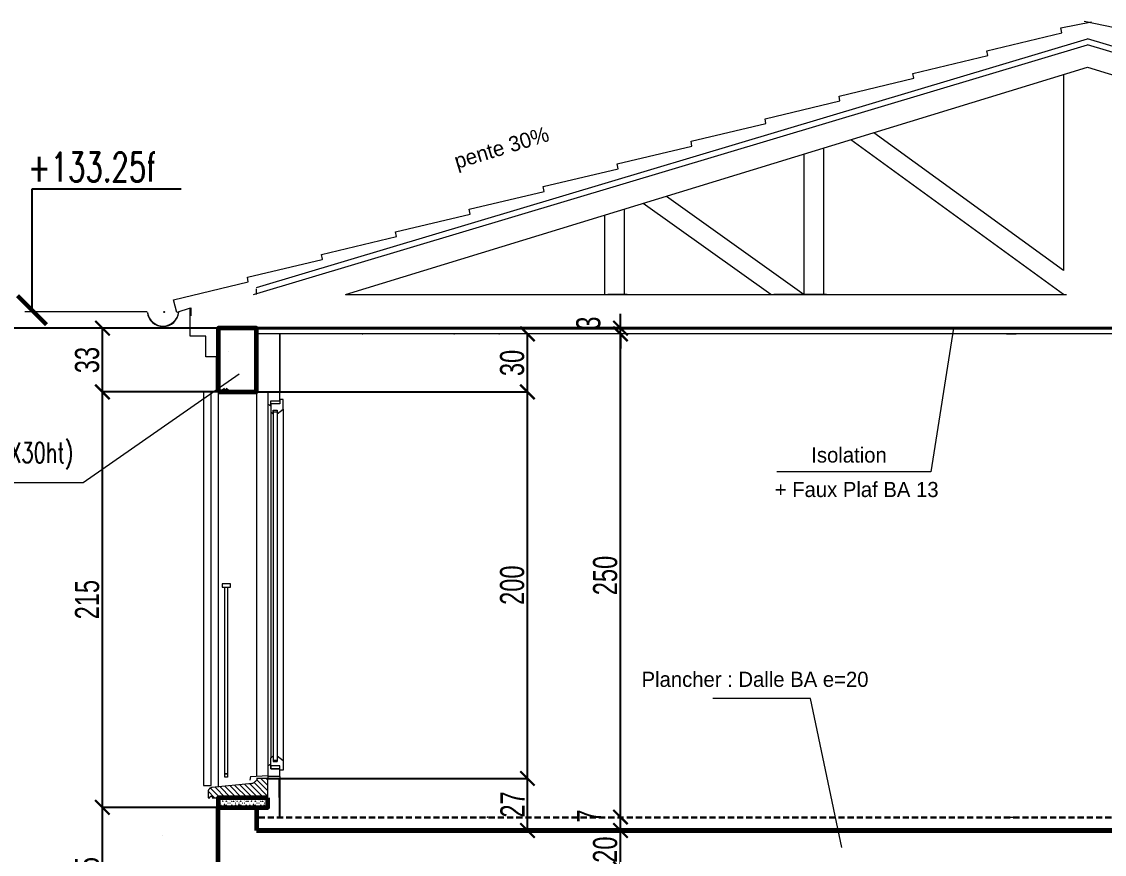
# Model space of a CAD drawing. Header units: metres. Extents: x -12536 to 12621, y -17191 to 9596.
# Drawn here: x -2293 to -1733, y -2438 to -2007 of the extents above; entities that cross this region are included whole.
import ezdxf
from ezdxf.enums import TextEntityAlignment as Align

# ---------------------------------------------------------------- set-up
doc = ezdxf.new("R2010")
doc.units = ezdxf.units.M
doc.header["$MEASUREMENT"] = 0
doc.header["$PDMODE"] = 2
doc.header["$PDSIZE"] = 0.25
doc.linetypes.add('CACHE2', pattern=[4.7625, 3.175, -1.5875])
for name, color, linetype, lineweight in [('B-COT', 1, 'Continuous', 18), ('B-TEXT-LINTEAU', 3, 'Continuous', 30), ('B-TEXT-NIVEAU', 3, 'Continuous', 20), ('B-VOILE-BA', 7, 'Continuous', 60)]:
    doc.layers.add(name, color=color, linetype=linetype, lineweight=lineweight)
for name, color, linetype in [('B-HATCH-RELEVE', 7, 'Continuous'), ('Calque commun', 7, 'Continuous'), ('Cotations', 7, 'Continuous'), ('Layer4', 7, 'Continuous')]:
    doc.layers.add(name, color=color, linetype=linetype)
doc.styles.add('Arial3', font='arial.ttf', dxfattribs={"height": 0.1})
doc.styles.add('Arial5', font='arial.ttf', dxfattribs={"height": 0.1})
doc.styles.add('Century Gothic21', font='GOTHIC.TTF', dxfattribs={"height": 0.079})
doc.styles.add('Century Gothic4', font='GOTHIC.TTF', dxfattribs={"height": 0.4})
doc.styles.add('TEXTE', font='arial.ttf', dxfattribs={"width": 0.7})
doc.styles.add('TEXTE100', font='romans.shx', dxfattribs={"width": 0.7, "height": 0.3})
doc.dimstyles.new('COT 50', dxfattribs={"dimscale": 0.05, "dimtxt": 250, "dimasz": 150, "dimexe": 1, "dimexo": 2, "dimgap": 30, "dimtad": 1, "dimdec": 1, "dimrnd": 0.5, "dimzin": 12, "dimdsep": 46, "dimtxsty": 'TEXTE', "dimblk1": 'ARCHTICK', "dimblk2": 'ARCHTICK', "dimsah": 1, "dimcen": 0, "dimdle": 1.5, "dimclrd": 1, "dimclre": 1, "dimclrt": 3, "dimadec": 0, "dimazin": 0, "dimtfac": 1, "dimtdec": 1, "dimtmove": 0, "dimatfit": 3, "dimldrblk": 'ARCHTICK', "dimfxl": 1, "dimtolj": 1, "dimtzin": 0, "dimarcsym": 0})

# ---------------------------------------------------------------- blocks, each defined once
blk = doc.blocks.new('_ArchTick')
at = {"color": 0, "linetype": 'ByBlock', "const_width": 0.15}
blk.add_lwpolyline([(-0.5, -0.5), (0.5, 0.5)], dxfattribs=at)
blk = doc.blocks.new('*D1913')
at = {"layer": 'B-HATCH-RELEVE', "color": 1, "lineweight": -2, "transparency": 16777216}
for p, q in [((-1983.49, -2425.86), (-1983.46, -2425.86)), ((-1983.41, -2445.71), (-1983.41, -2425.79)), ((-1983.51, -2445.64), (-1983.46, -2445.64))]:
    blk.add_line(p, q, dxfattribs=at)
at = {"layer": 'Defpoints', "color": 0, "transparency": 16777216}
for p in [(-1983.41, -2425.86), (-1983.39, -2425.86), (-1983.41, -2445.64)]:
    blk.add_point(p, dxfattribs=at)
at = {"layer": 'B-HATCH-RELEVE', "color": 1, "lineweight": -2, "transparency": 16777216, "xscale": 7.5, "yscale": 7.5, "zscale": 7.5}
for p, rotation in [((-1983.41, -2425.86), 90), ((-1983.41, -2445.64), 270)]:
    blk.add_blockref('_ArchTick', p, dxfattribs=dict(at, rotation=rotation))
at = {"layer": 'B-HATCH-RELEVE', "color": 3, "transparency": 16777216, "insert": (-1991.29, -2435.75), "char_height": 12.5, "attachment_point": 5, "rotation": 90, "style": 'TEXTE'}
blk.add_mtext('\\A1;20', dxfattribs=at)
blk = doc.blocks.new('*D1914')
at = {"layer": 'B-HATCH-RELEVE', "color": 1, "lineweight": -2, "transparency": 16777216}
for p, q in [((-1983.49, -2418.86), (-1983.44, -2418.86)), ((-1983.39, -2425.94), (-1983.39, -2418.79)), ((-1983.49, -2425.86), (-1983.44, -2425.86))]:
    blk.add_line(p, q, dxfattribs=at)
at = {"layer": 'Defpoints', "color": 0, "transparency": 16777216}
for p in [(-1983.39, -2418.86), (-1983.39, -2418.86), (-1983.39, -2425.86)]:
    blk.add_point(p, dxfattribs=at)
at = {"layer": 'B-HATCH-RELEVE', "color": 1, "lineweight": -2, "transparency": 16777216, "xscale": 7.5, "yscale": 7.5, "zscale": 7.5}
for p, rotation in [((-1983.39, -2418.86), 90), ((-1983.39, -2425.86), 270)]:
    blk.add_blockref('_ArchTick', p, dxfattribs=dict(at, rotation=rotation))
at = {"layer": 'B-HATCH-RELEVE', "color": 3, "transparency": 16777216, "insert": (-1999.69, -2418.3), "char_height": 12.5, "attachment_point": 5, "rotation": 90, "style": 'TEXTE'}
blk.add_mtext('\\A1;7', dxfattribs=at)
blk = doc.blocks.new('*D1920')
at = {"layer": 'B-HATCH-RELEVE', "color": 1, "lineweight": -2, "transparency": 16777216}
for p, q in [((-1983.49, -2168.86), (-1983.44, -2168.86)), ((-1983.39, -2418.94), (-1983.39, -2168.79)), ((-1983.49, -2418.86), (-1983.44, -2418.86))]:
    blk.add_line(p, q, dxfattribs=at)
at = {"layer": 'Defpoints', "color": 0, "transparency": 16777216}
for p in [(-1983.39, -2168.86), (-1983.39, -2168.86), (-1983.39, -2418.86)]:
    blk.add_point(p, dxfattribs=at)
at = {"layer": 'B-HATCH-RELEVE', "color": 1, "lineweight": -2, "transparency": 16777216, "xscale": 7.5, "yscale": 7.5, "zscale": 7.5}
for p, rotation in [((-1983.39, -2168.86), 90), ((-1983.39, -2418.86), 270)]:
    blk.add_blockref('_ArchTick', p, dxfattribs=dict(at, rotation=rotation))
at = {"layer": 'B-HATCH-RELEVE', "color": 3, "transparency": 16777216, "insert": (-1991.27, -2293.86), "char_height": 12.5, "attachment_point": 5, "rotation": 90, "style": 'TEXTE'}
blk.add_mtext('\\A1;250', dxfattribs=at)
blk = doc.blocks.new('*D1921')
at = {"layer": 'B-HATCH-RELEVE', "color": 1, "lineweight": -2, "transparency": 16777216}
for p, q in [((-1983.39, -2165.86), (-1983.39, -2158.36)), ((-1983.49, -2165.86), (-1983.44, -2165.86)), ((-1983.39, -2168.86), (-1983.39, -2165.86)), ((-1983.49, -2168.86), (-1983.44, -2168.86)), ((-1983.39, -2168.86), (-1983.39, -2176.36))]:
    blk.add_line(p, q, dxfattribs=at)
at = {"layer": 'Defpoints', "color": 0, "transparency": 16777216}
for p in [(-1983.39, -2165.86), (-1983.39, -2165.86), (-1983.39, -2168.86)]:
    blk.add_point(p, dxfattribs=at)
at = {"layer": 'B-HATCH-RELEVE', "color": 1, "lineweight": -2, "transparency": 16777216, "xscale": 7.5, "yscale": 7.5, "zscale": 7.5}
for p, rotation in [((-1983.39, -2165.86), 270), ((-1983.39, -2168.86), 90)]:
    blk.add_blockref('_ArchTick', p, dxfattribs=dict(at, rotation=rotation))
at = {"layer": 'B-HATCH-RELEVE', "color": 3, "transparency": 16777216, "insert": (-1999.96, -2163.26), "char_height": 12.5, "attachment_point": 5, "rotation": 90, "style": 'TEXTE'}
blk.add_mtext('\\A1;3', dxfattribs=at)
blk = doc.blocks.new('*D1922')
at = {"layer": 'B-HATCH-RELEVE', "color": 1, "lineweight": -2, "transparency": 16777216}
for p, q in [((-2191.77, -2165.86), (-2411.03, -2165.86)), ((-2410.98, -2708.94), (-2410.98, -2165.78)), ((-2191.77, -2708.87), (-2411.03, -2708.87))]:
    blk.add_line(p, q, dxfattribs=at)
at = {"layer": 'Defpoints', "color": 0, "transparency": 16777216}
for p in [(-2410.98, -2165.86), (-2191.67, -2165.86), (-2191.67, -2708.87)]:
    blk.add_point(p, dxfattribs=at)
at = {"layer": 'B-HATCH-RELEVE', "color": 1, "lineweight": -2, "transparency": 16777216, "xscale": 7.5, "yscale": 7.5, "zscale": 7.5}
for p, rotation in [((-2410.98, -2165.86), 90), ((-2410.98, -2708.87), 270)]:
    blk.add_blockref('_ArchTick', p, dxfattribs=dict(at, rotation=rotation))
at = {"layer": 'B-HATCH-RELEVE', "color": 3, "transparency": 16777216, "insert": (-2418.87, -2437.36), "char_height": 12.5, "attachment_point": 5, "rotation": 90, "style": 'TEXTE'}
blk.add_mtext('\\A1;543', dxfattribs=at)
blk = doc.blocks.new('*D1924')
at = {"layer": 'B-HATCH-RELEVE', "color": 1, "lineweight": -2, "transparency": 16777216}
for p, q in [((-2191.77, -2413.86), (-2251.53, -2413.86)), ((-2251.48, -2478.94), (-2251.48, -2413.79)), ((-2191.77, -2478.86), (-2251.53, -2478.86))]:
    blk.add_line(p, q, dxfattribs=at)
at = {"layer": 'Defpoints', "color": 0, "transparency": 16777216}
for p in [(-2251.48, -2413.86), (-2191.67, -2413.86), (-2191.67, -2478.86)]:
    blk.add_point(p, dxfattribs=at)
at = {"layer": 'B-HATCH-RELEVE', "color": 1, "lineweight": -2, "transparency": 16777216, "xscale": 7.5, "yscale": 7.5, "zscale": 7.5}
for p, rotation in [((-2251.48, -2413.86), 90), ((-2251.48, -2478.86), 270)]:
    blk.add_blockref('_ArchTick', p, dxfattribs=dict(at, rotation=rotation))
at = {"layer": 'B-HATCH-RELEVE', "color": 3, "transparency": 16777216, "insert": (-2259.36, -2446.36), "char_height": 12.5, "attachment_point": 5, "rotation": 90, "style": 'TEXTE'}
blk.add_mtext('\\A1;65', dxfattribs=at)
blk = doc.blocks.new('*D1925')
at = {"layer": 'B-HATCH-RELEVE', "color": 1, "lineweight": -2, "transparency": 16777216}
for p, q in [((-2191.77, -2198.86), (-2251.53, -2198.86)), ((-2251.48, -2413.94), (-2251.48, -2198.79)), ((-2191.77, -2413.86), (-2251.53, -2413.86))]:
    blk.add_line(p, q, dxfattribs=at)
at = {"layer": 'Defpoints', "color": 0, "transparency": 16777216}
for p in [(-2251.48, -2198.86), (-2191.67, -2198.86), (-2191.67, -2413.86)]:
    blk.add_point(p, dxfattribs=at)
at = {"layer": 'B-HATCH-RELEVE', "color": 1, "lineweight": -2, "transparency": 16777216, "xscale": 7.5, "yscale": 7.5, "zscale": 7.5}
for p, rotation in [((-2251.48, -2198.86), 90), ((-2251.48, -2413.86), 270)]:
    blk.add_blockref('_ArchTick', p, dxfattribs=dict(at, rotation=rotation))
at = {"layer": 'B-HATCH-RELEVE', "color": 3, "transparency": 16777216, "insert": (-2259.36, -2306.36), "char_height": 12.5, "attachment_point": 5, "rotation": 90, "style": 'TEXTE'}
blk.add_mtext('\\A1;215', dxfattribs=at)
blk = doc.blocks.new('*D1926')
at = {"layer": 'B-HATCH-RELEVE', "color": 1, "lineweight": -2, "transparency": 16777216}
for p, q in [((-2251.58, -2165.86), (-2251.53, -2165.86)), ((-2251.48, -2198.94), (-2251.48, -2165.78)), ((-2191.77, -2198.86), (-2251.53, -2198.86))]:
    blk.add_line(p, q, dxfattribs=at)
at = {"layer": 'Defpoints', "color": 0, "transparency": 16777216}
for p in [(-2251.48, -2165.86), (-2251.48, -2165.86), (-2191.67, -2198.86)]:
    blk.add_point(p, dxfattribs=at)
at = {"layer": 'B-HATCH-RELEVE', "color": 1, "lineweight": -2, "transparency": 16777216, "xscale": 7.5, "yscale": 7.5, "zscale": 7.5}
for p, rotation in [((-2251.48, -2165.86), 90), ((-2251.48, -2198.86), 270)]:
    blk.add_blockref('_ArchTick', p, dxfattribs=dict(at, rotation=rotation))
at = {"layer": 'B-HATCH-RELEVE', "color": 3, "transparency": 16777216, "insert": (-2259.36, -2182.36), "char_height": 12.5, "attachment_point": 5, "rotation": 90, "style": 'TEXTE'}
blk.add_mtext('\\A1;33', dxfattribs=at)
blk = doc.blocks.new('*D1929')
at = {"layer": 'B-HATCH-RELEVE', "color": 1, "lineweight": -2, "transparency": 16777216}
for p, q in [((-2165.65, -2398.86), (-2031.48, -2398.86)), ((-2031.53, -2425.94), (-2031.53, -2398.79)), ((-2171.57, -2425.86), (-2031.48, -2425.86))]:
    blk.add_line(p, q, dxfattribs=at)
at = {"layer": 'Defpoints', "color": 0, "transparency": 16777216}
for p in [(-2165.75, -2398.86), (-2031.53, -2398.86), (-2171.67, -2425.86)]:
    blk.add_point(p, dxfattribs=at)
at = {"layer": 'B-HATCH-RELEVE', "color": 1, "lineweight": -2, "transparency": 16777216, "xscale": 7.5, "yscale": 7.5, "zscale": 7.5}
for p, rotation in [((-2031.53, -2398.86), 90), ((-2031.53, -2425.86), 270)]:
    blk.add_blockref('_ArchTick', p, dxfattribs=dict(at, rotation=rotation))
at = {"layer": 'B-HATCH-RELEVE', "color": 3, "transparency": 16777216, "insert": (-2039.31, -2412.36), "char_height": 12.5, "attachment_point": 5, "rotation": 90, "style": 'TEXTE'}
blk.add_mtext('\\A1;27', dxfattribs=at)
blk = doc.blocks.new('*D1930')
at = {"layer": 'B-HATCH-RELEVE', "color": 1, "lineweight": -2, "transparency": 16777216}
for p, q in [((-2171.57, -2198.86), (-2031.48, -2198.86)), ((-2031.53, -2398.94), (-2031.53, -2198.79)), ((-2165.65, -2398.86), (-2031.48, -2398.86))]:
    blk.add_line(p, q, dxfattribs=at)
at = {"layer": 'Defpoints', "color": 0, "transparency": 16777216}
for p in [(-2171.67, -2198.86), (-2031.53, -2198.86), (-2165.75, -2398.86)]:
    blk.add_point(p, dxfattribs=at)
at = {"layer": 'B-HATCH-RELEVE', "color": 1, "lineweight": -2, "transparency": 16777216, "xscale": 7.5, "yscale": 7.5, "zscale": 7.5}
for p, rotation in [((-2031.53, -2198.86), 90), ((-2031.53, -2398.86), 270)]:
    blk.add_blockref('_ArchTick', p, dxfattribs=dict(at, rotation=rotation))
at = {"layer": 'B-HATCH-RELEVE', "color": 3, "transparency": 16777216, "insert": (-2039.41, -2298.86), "char_height": 12.5, "attachment_point": 5, "rotation": 90, "style": 'TEXTE'}
blk.add_mtext('\\A1;200', dxfattribs=at)
blk = doc.blocks.new('*D1931')
at = {"layer": 'B-HATCH-RELEVE', "color": 1, "lineweight": -2, "transparency": 16777216}
for p, q in [((-2031.63, -2168.86), (-2031.58, -2168.86)), ((-2031.53, -2198.94), (-2031.53, -2168.79)), ((-2171.57, -2198.86), (-2031.48, -2198.86))]:
    blk.add_line(p, q, dxfattribs=at)
at = {"layer": 'Defpoints', "color": 0, "transparency": 16777216}
for p in [(-2031.53, -2168.86), (-2031.53, -2168.86), (-2171.67, -2198.86)]:
    blk.add_point(p, dxfattribs=at)
at = {"layer": 'B-HATCH-RELEVE', "color": 1, "lineweight": -2, "transparency": 16777216, "xscale": 7.5, "yscale": 7.5, "zscale": 7.5}
for p, rotation in [((-2031.53, -2168.86), 90), ((-2031.53, -2198.86), 270)]:
    blk.add_blockref('_ArchTick', p, dxfattribs=dict(at, rotation=rotation))
at = {"layer": 'B-HATCH-RELEVE', "color": 3, "transparency": 16777216, "insert": (-2039.42, -2183.86), "char_height": 12.5, "attachment_point": 5, "rotation": 90, "style": 'TEXTE'}
blk.add_mtext('\\A1;30', dxfattribs=at)

msp = doc.modelspace()

# ---------------------------------------------------------------- linework, layer by layer
at = {"color": 0, "linetype": 'ByBlock', "lineweight": -2}
for p, q in [((-2219.458, -2157.485), (-2219.458, -2157.51)), ((-2046.153, -2165.864), (-2046.153, -2165.889)), ((-2116.913, -2168.864), (-2116.913, -2168.889)), ((-2069.472, -2168.864), (-2069.472, -2168.889)), ((-2046.153, -2168.864), (-2046.153, -2168.839)), ((-2116.913, -2198.863), (-2116.913, -2198.838)), ((-2116.913, -2198.863), (-2116.913, -2198.888)), ((-2116.913, -2398.863), (-2116.913, -2398.838)), ((-2116.913, -2398.863), (-2116.913, -2398.888)), ((-2116.913, -2418.864), (-2116.913, -2418.839)), ((-2093.783, -2418.864), (-2093.783, -2418.889)), ((-2069.472, -2418.864), (-2069.472, -2418.839)), ((-2069.472, -2418.864), (-2069.472, -2418.889)), ((-2052.23, -2418.864), (-2052.23, -2418.889)), ((-2138.521, -2425.864), (-2138.521, -2425.889)), ((-2093.783, -2425.864), (-2093.783, -2425.839))]:
    msp.add_line(p, q, dxfattribs=at)
at = {"color": 6, "lineweight": 18}
for p, q in [((-1811.05, -2165.864), (-1822.858, -2240.208)), ((-1822.858, -2240.208), (-1902.449, -2240.208)), ((-1885.071, -2357.494), (-1935.646, -2357.494)), ((-1868.865, -2434.673), (-1885.071, -2357.494))]:
    msp.add_line(p, q, dxfattribs=at)
at = {"color": 0, "linetype": 'ByBlock', "lineweight": -2}
for centre in [(-2219.458, -2157.485), (-2046.153, -2165.864), (-2116.913, -2168.864), (-2069.472, -2168.864), (-2046.153, -2168.864), (-2116.913, -2198.863), (-2116.913, -2198.863), (-2116.913, -2398.863), (-2116.913, -2398.863), (-2116.913, -2418.864), (-2093.783, -2418.864), (-2069.472, -2418.864), (-2069.472, -2418.864), (-2052.23, -2418.864), (-2138.521, -2425.864), (-2093.783, -2425.864)]:
    msp.add_circle(centre, 0.0125, dxfattribs=at)
at = {"layer": 'B-COT'}
for p, q in [((-2228.441, -2157.485), (-2291.585, -2157.485)), ((-2261.417, -2245.667), (-2180.726, -2189.55)), ((-2341.15, -2245.667), (-2261.417, -2245.667))]:
    msp.add_line(p, q, dxfattribs=at)
at = {"layer": 'B-VOILE-BA'}
for p, q in [((-2171.672, -2165.858), (-2171.672, -2165.858)), ((-2171.672, -2198.863), (-2171.672, -2176.135)), ((-2191.672, -2198.863), (-2191.671, -2180.743)), ((-2189.523, -2198.863), (-2191.672, -2198.863)), ((-2188.023, -2197.705), (-2189.523, -2198.863)), ((-2186.523, -2198.863), (-2188.023, -2197.705)), ((-2186.523, -2198.863), (-2171.672, -2198.863)), ((-2191.672, -2478.864), (-2191.672, -2413.863)), ((-2171.672, -2413.863), (-2171.672, -2425.864))]:
    msp.add_line(p, q, dxfattribs=at)
msp.add_lwpolyline([(-2191.672, -2198.863), (-2171.672, -2198.863), (-2171.672, -2165.858), (-2191.672, -2165.858)], close=True, dxfattribs=at)
for points in [[(-2165.821, -2408.863), (-2191.672, -2408.863), (-2191.672, -2413.863), (-2165.821, -2413.863)], [(-2171.672, -2425.864), (-2171.672, -2425.864), (-1311.51, -2425.864)]]:
    msp.add_3dface(points, dxfattribs=at)
at = {"layer": 'Calque commun', "color": 7, "linetype": 'Continuous', "lineweight": 20}
for p, q in [((-2171.672, -2144.848), (-1741.672, -2016.069)), ((-1311.31, -2144.956), (-1741.672, -2016.069)), ((-2173.276, -2148.469), (-1741.672, -2019.208)), ((-1312.923, -2147.613), (-1741.672, -2019.208)), ((-2228.441, -2157.485), (-2229.784, -2157.485)), ((-2228.256, -2157.636), (-2228.441, -2157.485)), ((-1311.511, -2165.864), (-2171.672, -2165.864)), ((-2171.672, -2168.864), (-2171.672, -2165.864)), ((-1311.511, -2168.864), (-2171.672, -2168.864)), ((-2159.672, -2198.863), (-2159.672, -2168.864)), ((-2186.123, -2177.864), (-2186.123, -2177.864)), ((-2191.672, -2198.863), (-2191.672, -2180.743)), ((-2191.672, -2188.411), (-2191.672, -2188.411)), ((-2159.672, -2397.863), (-2165.821, -2397.863)), ((-2159.672, -2397.863), (-2159.672, -2418.864)), ((-2171.672, -2413.863), (-2191.672, -2413.863)), ((-1311.51, -2425.864), (-2171.672, -2425.864))]:
    msp.add_line(p, q, dxfattribs=at)
at = {"layer": 'Calque commun', "color": 7, "linetype": 'Continuous', "lineweight": 5}
for p, q in [((-2125.671, -2148.428), (-1741.671, -2030.843)), ((-1741.671, -2030.843), (-1357.605, -2148.448)), ((-1754.179, -2034.673), (-1754.179, -2136.064)), ((-1754.179, -2136.064), (-1852.303, -2064.72)), ((-1878.386, -2072.707), (-1878.386, -2148.428)), ((-1754.179, -2148.429), (-1864.268, -2068.384)), ((-1888.386, -2148.429), (-1888.386, -2075.769)), ((-1959.648, -2097.59), (-1888.386, -2148.429)), ((-1981.564, -2104.301), (-1981.564, -2148.428)), ((-1905.605, -2148.429), (-1971.696, -2101.28)), ((-1991.563, -2148.429), (-1991.563, -2107.363)), ((-2125.671, -2148.428), (-1752.573, -2148.448)), ((-1979.961, -2148.428), (-1989.96, -2148.428)), ((-1979.957, -2148.448), (-1989.957, -2148.448)), ((-1886.782, -2148.428), (-1904.001, -2148.428)), ((-1886.78, -2148.448), (-1903.998, -2148.448)), ((-1876.782, -2148.428), (-1886.782, -2148.428)), ((-1876.779, -2148.448), (-1886.78, -2148.448)), ((-2206.057, -2170.075), (-2206.057, -2168.188)), ((-2159.672, -2168.864), (-2159.672, -2198.863)), ((-2197.919, -2180.743), (-2197.919, -2178.796)), ((-2191.672, -2198.863), (-2191.672, -2403.343)), ((-2187.749, -2196.871), (-2187.749, -2196.871)), ((-2172.012, -2198.863), (-2159.672, -2198.863)), ((-2159.672, -2198.863), (-2171.672, -2198.863)), ((-2159.672, -2198.863), (-2171.672, -2198.863)), ((-2171.672, -2198.863), (-2171.672, -2397.571)), ((-2165.821, -2198.863), (-2165.821, -2398.863)), ((-2159.672, -2203.512), (-2159.672, -2198.863)), ((-2165.821, -2203.512), (-2165.821, -2205.012)), ((-2165.821, -2205.012), (-2164.321, -2206.012)), ((-2164.321, -2205.012), (-2164.321, -2203.512)), ((-2164.321, -2203.512), (-2159.672, -2203.512)), ((-2164.321, -2206.012), (-2164.321, -2205.012)), ((-2159.672, -2205.012), (-2164.321, -2205.012)), ((-2164.321, -2205.012), (-2164.321, -2209.088)), ((-2158.021, -2202.814), (-2159.672, -2202.814)), ((-2159.672, -2202.814), (-2159.672, -2205.012)), ((-2158.021, -2207.814), (-2158.021, -2202.814)), ((-2164.321, -2209.088), (-2163.096, -2210.244)), ((-2164.321, -2209.088), (-2164.321, -2388.287)), ((-2163.096, -2209.088), (-2163.096, -2208.28)), ((-2163.096, -2208.28), (-2161.095, -2208.28)), ((-2163.096, -2208.28), (-2163.096, -2390.09)), ((-2163.096, -2210.244), (-2163.096, -2209.088)), ((-2163.096, -2209.088), (-2161.095, -2209.088)), ((-2161.095, -2210.248), (-2158.021, -2207.814)), ((-2161.095, -2208.28), (-2161.095, -2210.248)), ((-2161.095, -2208.28), (-2161.095, -2390.09)), ((-2158.021, -2207.814), (-2158.021, -2389.561)), ((-2188.222, -2299.848), (-2186.722, -2299.848)), ((-2188.222, -2396.51), (-2188.222, -2299.848)), ((-2186.722, -2299.848), (-2186.722, -2396.51)), ((-2165.821, -2392.363), (-2164.321, -2391.364)), ((-2164.321, -2388.287), (-2163.096, -2387.131)), ((-2164.321, -2392.363), (-2164.321, -2388.287)), ((-2164.321, -2393.863), (-2164.321, -2391.079)), ((-2164.321, -2392.363), (-2164.321, -2393.863)), ((-2159.672, -2392.363), (-2164.321, -2392.363)), ((-2163.096, -2389.497), (-2161.095, -2389.497)), ((-2163.096, -2390.09), (-2161.095, -2390.09)), ((-2161.095, -2387.127), (-2158.021, -2389.561)), ((-2159.672, -2397.863), (-2159.672, -2392.363)), ((-2158.021, -2389.561), (-2158.021, -2394.561)), ((-2186.722, -2396.51), (-2188.222, -2396.51)), ((-2174.788, -2397.863), (-2175.282, -2399.798)), ((-2174.788, -2397.863), (-2165.821, -2397.363)), ((-2159.672, -2393.863), (-2164.321, -2393.863)), ((-2164.321, -2393.863), (-2159.672, -2393.863)), ((-2158.021, -2394.561), (-2159.672, -2394.561)), ((-2187.805, -2408.863), (-2193.175, -2403.492)), ((-2184.976, -2408.863), (-2190.604, -2403.237)), ((-2182.148, -2408.863), (-2188.031, -2402.98)), ((-2179.32, -2408.863), (-2185.459, -2402.724)), ((-2176.491, -2408.863), (-2182.887, -2402.467)), ((-2173.662, -2408.863), (-2180.315, -2402.211)), ((-2170.834, -2408.863), (-2177.743, -2401.954)), ((-2168.005, -2408.863), (-2175.134, -2401.734)), ((-2165.821, -2408.22), (-2173.025, -2401.015)), ((-2171.672, -2398.863), (-2171.672, -2398.863)), ((-2159.821, -2398.863), (-2171.672, -2398.863)), ((-2159.821, -2398.863), (-2171.672, -2398.863)), ((-2171.672, -2398.863), (-2171.242, -2398.863)), ((-2165.821, -2405.391), (-2171.618, -2399.594)), ((-2165.821, -2402.563), (-2169.52, -2398.863)), ((-2165.821, -2399.735), (-2166.692, -2398.863)), ((-2196.291, -2408.863), (-2196.822, -2408.332)), ((-2193.462, -2408.863), (-2196.809, -2405.516)), ((-2190.633, -2408.863), (-2195.621, -2403.875)), ((-2193.172, -2408.863), (-2191.672, -2408.863)), ((-2190.196, -2408.926), (-2190.259, -2408.863)), ((-2190.134, -2408.863), (-2190.196, -2408.926)), ((-2184.665, -2409.026), (-2184.759, -2408.863)), ((-2184.477, -2409.026), (-2184.665, -2409.026)), ((-2184.383, -2408.863), (-2184.477, -2409.026)), ((-2182.696, -2408.926), (-2182.759, -2408.863)), ((-2182.634, -2408.863), (-2182.696, -2408.926)), ((-2177.165, -2409.026), (-2177.258, -2408.863)), ((-2176.977, -2409.026), (-2177.165, -2409.026)), ((-2176.884, -2408.863), (-2176.977, -2409.026)), ((-2175.196, -2408.926), (-2175.259, -2408.863)), ((-2175.133, -2408.863), (-2175.196, -2408.926)), ((-2169.665, -2409.026), (-2169.759, -2408.863)), ((-2169.478, -2409.026), (-2169.665, -2409.026)), ((-2169.383, -2408.863), (-2169.478, -2409.026)), ((-2167.696, -2408.926), (-2167.758, -2408.863)), ((-2167.633, -2408.863), (-2167.696, -2408.926)), ((-2191.321, -2410.739), (-2191.228, -2410.576)), ((-2191.228, -2410.901), (-2191.321, -2410.739)), ((-2191.228, -2410.576), (-2191.04, -2410.576)), ((-2191.04, -2410.901), (-2191.228, -2410.901)), ((-2191.196, -2413.551), (-2191.133, -2413.488)), ((-2191.133, -2413.613), (-2191.196, -2413.551)), ((-2191.133, -2413.488), (-2191.07, -2413.551)), ((-2191.07, -2413.551), (-2191.133, -2413.613)), ((-2191.04, -2410.576), (-2190.946, -2410.739)), ((-2190.946, -2410.739), (-2191.04, -2410.901)), ((-2190.259, -2409.801), (-2190.196, -2409.738)), ((-2190.196, -2409.863), (-2190.259, -2409.801)), ((-2190.259, -2411.676), (-2190.196, -2411.614)), ((-2190.196, -2411.738), (-2190.259, -2411.676)), ((-2190.259, -2412.613), (-2190.196, -2412.551)), ((-2190.196, -2412.676), (-2190.259, -2412.613)), ((-2190.196, -2409.738), (-2190.134, -2409.801)), ((-2190.134, -2409.801), (-2190.196, -2409.863)), ((-2190.196, -2411.614), (-2190.134, -2411.676)), ((-2190.134, -2411.676), (-2190.196, -2411.738)), ((-2190.196, -2412.551), (-2190.134, -2412.613)), ((-2190.134, -2412.613), (-2190.196, -2412.676)), ((-2189.446, -2409.801), (-2189.352, -2409.638)), ((-2189.352, -2409.963), (-2189.446, -2409.801)), ((-2189.352, -2409.638), (-2189.165, -2409.638)), ((-2189.165, -2409.963), (-2189.352, -2409.963)), ((-2189.321, -2410.739), (-2189.258, -2410.676)), ((-2189.258, -2410.801), (-2189.321, -2410.739)), ((-2189.321, -2413.551), (-2189.258, -2413.488)), ((-2189.258, -2413.613), (-2189.321, -2413.551)), ((-2189.258, -2410.676), (-2189.196, -2410.739)), ((-2189.196, -2410.739), (-2189.258, -2410.801)), ((-2189.258, -2413.488), (-2189.196, -2413.551)), ((-2189.196, -2413.551), (-2189.258, -2413.613)), ((-2189.165, -2409.638), (-2189.071, -2409.801)), ((-2189.071, -2409.801), (-2189.165, -2409.963)), ((-2188.415, -2412.451), (-2188.509, -2412.613)), ((-2188.509, -2412.613), (-2188.415, -2412.776)), ((-2188.321, -2412.451), (-2188.415, -2412.451)), ((-2188.415, -2412.776), (-2188.321, -2412.776)), ((-2188.321, -2411.614), (-2188.383, -2411.676)), ((-2188.383, -2411.676), (-2188.321, -2411.738)), ((-2188.321, -2411.614), (-2188.258, -2411.676)), ((-2188.258, -2411.676), (-2188.321, -2411.738)), ((-2188.321, -2412.451), (-2188.228, -2412.451)), ((-2188.228, -2412.776), (-2188.321, -2412.776)), ((-2188.228, -2412.451), (-2188.133, -2412.613)), ((-2188.133, -2412.613), (-2188.228, -2412.776)), ((-2187.571, -2410.739), (-2187.477, -2410.576)), ((-2187.477, -2410.901), (-2187.571, -2410.739)), ((-2187.477, -2410.576), (-2187.289, -2410.576)), ((-2187.289, -2410.901), (-2187.477, -2410.901)), ((-2187.447, -2409.801), (-2187.384, -2409.738)), ((-2187.384, -2409.863), (-2187.447, -2409.801)), ((-2187.447, -2412.613), (-2187.384, -2412.551)), ((-2187.384, -2412.676), (-2187.447, -2412.613)), ((-2187.384, -2409.738), (-2187.321, -2409.801)), ((-2187.321, -2409.801), (-2187.384, -2409.863)), ((-2187.384, -2412.551), (-2187.321, -2412.613)), ((-2187.321, -2412.613), (-2187.384, -2412.676)), ((-2187.289, -2410.576), (-2187.196, -2410.739)), ((-2187.196, -2410.739), (-2187.289, -2410.901)), ((-2186.633, -2413.551), (-2186.54, -2413.389)), ((-2186.54, -2413.713), (-2186.633, -2413.551)), ((-2186.54, -2413.389), (-2186.352, -2413.389)), ((-2186.352, -2413.713), (-2186.54, -2413.713)), ((-2186.508, -2411.676), (-2186.446, -2411.614)), ((-2186.446, -2411.738), (-2186.508, -2411.676)), ((-2186.446, -2411.614), (-2186.383, -2411.676)), ((-2186.383, -2411.676), (-2186.446, -2411.738)), ((-2186.352, -2413.389), (-2186.259, -2413.551)), ((-2186.259, -2413.551), (-2186.352, -2413.713)), ((-2185.571, -2409.801), (-2185.509, -2409.738)), ((-2185.509, -2409.863), (-2185.571, -2409.801)), ((-2185.571, -2411.676), (-2185.509, -2411.614)), ((-2185.509, -2411.738), (-2185.571, -2411.676)), ((-2185.571, -2413.551), (-2185.509, -2413.488)), ((-2185.509, -2413.613), (-2185.571, -2413.551)), ((-2185.509, -2409.738), (-2185.446, -2409.801)), ((-2185.446, -2409.801), (-2185.509, -2409.863)), ((-2185.509, -2411.614), (-2185.446, -2411.676)), ((-2185.446, -2411.676), (-2185.509, -2411.738)), ((-2185.509, -2413.488), (-2185.446, -2413.551)), ((-2185.446, -2413.551), (-2185.509, -2413.613)), ((-2184.634, -2410.739), (-2184.571, -2410.676)), ((-2184.571, -2410.801), (-2184.634, -2410.739)), ((-2184.634, -2412.613), (-2184.571, -2412.551)), ((-2184.571, -2412.676), (-2184.634, -2412.613)), ((-2184.571, -2410.676), (-2184.508, -2410.739)), ((-2184.508, -2410.739), (-2184.571, -2410.801)), ((-2184.571, -2412.551), (-2184.508, -2412.613)), ((-2184.508, -2412.613), (-2184.571, -2412.676)), ((-2183.821, -2410.739), (-2183.727, -2410.576)), ((-2183.727, -2410.901), (-2183.821, -2410.739)), ((-2183.727, -2410.576), (-2183.54, -2410.576)), ((-2183.54, -2410.901), (-2183.727, -2410.901)), ((-2183.696, -2413.551), (-2183.633, -2413.488)), ((-2183.633, -2413.613), (-2183.696, -2413.551)), ((-2183.633, -2413.488), (-2183.571, -2413.551)), ((-2183.571, -2413.551), (-2183.633, -2413.613)), ((-2183.54, -2410.576), (-2183.446, -2410.739)), ((-2183.446, -2410.739), (-2183.54, -2410.901)), ((-2182.759, -2409.801), (-2182.696, -2409.738)), ((-2182.696, -2409.863), (-2182.759, -2409.801)), ((-2182.759, -2411.676), (-2182.696, -2411.614)), ((-2182.696, -2411.738), (-2182.759, -2411.676)), ((-2182.759, -2412.613), (-2182.696, -2412.551)), ((-2182.696, -2412.676), (-2182.759, -2412.613)), ((-2182.696, -2409.738), (-2182.634, -2409.801)), ((-2182.634, -2409.801), (-2182.696, -2409.863)), ((-2182.696, -2411.614), (-2182.634, -2411.676)), ((-2182.634, -2411.676), (-2182.696, -2411.738)), ((-2182.696, -2412.551), (-2182.634, -2412.613)), ((-2182.634, -2412.613), (-2182.696, -2412.676)), ((-2181.946, -2409.801), (-2181.853, -2409.638)), ((-2181.853, -2409.963), (-2181.946, -2409.801)), ((-2181.853, -2409.638), (-2181.665, -2409.638)), ((-2181.665, -2409.963), (-2181.853, -2409.963)), ((-2181.821, -2410.739), (-2181.758, -2410.676)), ((-2181.758, -2410.801), (-2181.821, -2410.739)), ((-2181.821, -2413.551), (-2181.758, -2413.488)), ((-2181.758, -2413.613), (-2181.821, -2413.551)), ((-2181.758, -2410.676), (-2181.695, -2410.739)), ((-2181.695, -2410.739), (-2181.758, -2410.801)), ((-2181.758, -2413.488), (-2181.695, -2413.551)), ((-2181.695, -2413.551), (-2181.758, -2413.613)), ((-2181.665, -2409.638), (-2181.571, -2409.801)), ((-2181.571, -2409.801), (-2181.665, -2409.963)), ((-2180.914, -2412.451), (-2181.009, -2412.613)), ((-2181.009, -2412.613), (-2180.914, -2412.776)), ((-2180.821, -2412.451), (-2180.914, -2412.451)), ((-2180.914, -2412.776), (-2180.821, -2412.776)), ((-2180.821, -2411.614), (-2180.884, -2411.676)), ((-2180.884, -2411.676), (-2180.821, -2411.738)), ((-2180.821, -2411.614), (-2180.759, -2411.676)), ((-2180.759, -2411.676), (-2180.821, -2411.738)), ((-2180.821, -2412.451), (-2180.727, -2412.451)), ((-2180.727, -2412.776), (-2180.821, -2412.776)), ((-2180.727, -2412.451), (-2180.633, -2412.613)), ((-2180.633, -2412.613), (-2180.727, -2412.776)), ((-2180.071, -2410.739), (-2179.977, -2410.576)), ((-2179.977, -2410.901), (-2180.071, -2410.739)), ((-2179.977, -2410.576), (-2179.79, -2410.576)), ((-2179.79, -2410.901), (-2179.977, -2410.901)), ((-2179.946, -2409.801), (-2179.883, -2409.738)), ((-2179.883, -2409.863), (-2179.946, -2409.801)), ((-2179.946, -2412.613), (-2179.883, -2412.551)), ((-2179.883, -2412.676), (-2179.946, -2412.613)), ((-2179.883, -2409.738), (-2179.821, -2409.801)), ((-2179.821, -2409.801), (-2179.883, -2409.863)), ((-2179.883, -2412.551), (-2179.821, -2412.613)), ((-2179.821, -2412.613), (-2179.883, -2412.676)), ((-2179.79, -2410.576), (-2179.696, -2410.739)), ((-2179.696, -2410.739), (-2179.79, -2410.901)), ((-2179.134, -2413.551), (-2179.04, -2413.389)), ((-2179.04, -2413.713), (-2179.134, -2413.551)), ((-2179.04, -2413.389), (-2178.853, -2413.389)), ((-2178.853, -2413.713), (-2179.04, -2413.713)), ((-2179.008, -2411.676), (-2178.946, -2411.614)), ((-2178.946, -2411.738), (-2179.008, -2411.676)), ((-2178.946, -2411.614), (-2178.883, -2411.676)), ((-2178.883, -2411.676), (-2178.946, -2411.738)), ((-2178.853, -2413.389), (-2178.758, -2413.551)), ((-2178.758, -2413.551), (-2178.853, -2413.713)), ((-2178.072, -2409.801), (-2178.009, -2409.738)), ((-2178.009, -2409.863), (-2178.072, -2409.801)), ((-2178.072, -2411.676), (-2178.009, -2411.614)), ((-2178.009, -2411.738), (-2178.072, -2411.676)), ((-2178.072, -2413.551), (-2178.009, -2413.488)), ((-2178.009, -2413.613), (-2178.072, -2413.551)), ((-2178.009, -2409.738), (-2177.946, -2409.801)), ((-2177.946, -2409.801), (-2178.009, -2409.863)), ((-2178.009, -2411.614), (-2177.946, -2411.676)), ((-2177.946, -2411.676), (-2178.009, -2411.738)), ((-2178.009, -2413.488), (-2177.946, -2413.551)), ((-2177.946, -2413.551), (-2178.009, -2413.613)), ((-2177.133, -2410.739), (-2177.071, -2410.676)), ((-2177.071, -2410.801), (-2177.133, -2410.739)), ((-2177.133, -2412.613), (-2177.071, -2412.551)), ((-2177.071, -2412.676), (-2177.133, -2412.613)), ((-2177.071, -2410.676), (-2177.008, -2410.739)), ((-2177.008, -2410.739), (-2177.071, -2410.801)), ((-2177.071, -2412.551), (-2177.008, -2412.613)), ((-2177.008, -2412.613), (-2177.071, -2412.676)), ((-2176.321, -2410.739), (-2176.227, -2410.576)), ((-2176.227, -2410.901), (-2176.321, -2410.739)), ((-2176.227, -2410.576), (-2176.04, -2410.576)), ((-2176.04, -2410.901), (-2176.227, -2410.901)), ((-2176.196, -2413.551), (-2176.134, -2413.488)), ((-2176.134, -2413.613), (-2176.196, -2413.551)), ((-2176.134, -2413.488), (-2176.071, -2413.551)), ((-2176.071, -2413.551), (-2176.134, -2413.613)), ((-2176.04, -2410.576), (-2175.946, -2410.739)), ((-2175.946, -2410.739), (-2176.04, -2410.901)), ((-2175.259, -2409.801), (-2175.196, -2409.738)), ((-2175.196, -2409.863), (-2175.259, -2409.801)), ((-2175.259, -2411.676), (-2175.196, -2411.614)), ((-2175.196, -2411.738), (-2175.259, -2411.676)), ((-2175.259, -2412.613), (-2175.196, -2412.551)), ((-2175.196, -2412.676), (-2175.259, -2412.613)), ((-2175.196, -2409.738), (-2175.133, -2409.801)), ((-2175.133, -2409.801), (-2175.196, -2409.863)), ((-2175.196, -2411.614), (-2175.133, -2411.676)), ((-2175.133, -2411.676), (-2175.196, -2411.738)), ((-2175.196, -2412.551), (-2175.133, -2412.613)), ((-2175.133, -2412.613), (-2175.196, -2412.676)), ((-2174.446, -2409.801), (-2174.352, -2409.638)), ((-2174.352, -2409.963), (-2174.446, -2409.801)), ((-2174.352, -2409.638), (-2174.165, -2409.638)), ((-2174.165, -2409.963), (-2174.352, -2409.963)), ((-2174.321, -2410.739), (-2174.258, -2410.676)), ((-2174.258, -2410.801), (-2174.321, -2410.739)), ((-2174.321, -2413.551), (-2174.258, -2413.488)), ((-2174.258, -2413.613), (-2174.321, -2413.551)), ((-2174.258, -2410.676), (-2174.196, -2410.739)), ((-2174.196, -2410.739), (-2174.258, -2410.801)), ((-2174.258, -2413.488), (-2174.196, -2413.551)), ((-2174.196, -2413.551), (-2174.258, -2413.613)), ((-2174.165, -2409.638), (-2174.071, -2409.801)), ((-2174.071, -2409.801), (-2174.165, -2409.963)), ((-2173.415, -2412.451), (-2173.508, -2412.613)), ((-2173.508, -2412.613), (-2173.415, -2412.776)), ((-2173.321, -2412.451), (-2173.415, -2412.451)), ((-2173.415, -2412.776), (-2173.321, -2412.776)), ((-2173.321, -2411.614), (-2173.384, -2411.676)), ((-2173.384, -2411.676), (-2173.321, -2411.738)), ((-2173.321, -2411.614), (-2173.259, -2411.676)), ((-2173.259, -2411.676), (-2173.321, -2411.738)), ((-2173.321, -2412.451), (-2173.227, -2412.451)), ((-2173.227, -2412.776), (-2173.321, -2412.776)), ((-2173.227, -2412.451), (-2173.134, -2412.613)), ((-2173.134, -2412.613), (-2173.227, -2412.776)), ((-2172.571, -2410.739), (-2172.478, -2410.576)), ((-2172.478, -2410.901), (-2172.571, -2410.739)), ((-2172.478, -2410.576), (-2172.29, -2410.576)), ((-2172.29, -2410.901), (-2172.478, -2410.901)), ((-2172.446, -2409.801), (-2172.383, -2409.738)), ((-2172.383, -2409.863), (-2172.446, -2409.801)), ((-2172.446, -2412.613), (-2172.383, -2412.551)), ((-2172.383, -2412.676), (-2172.446, -2412.613)), ((-2172.383, -2409.738), (-2172.32, -2409.801)), ((-2172.32, -2409.801), (-2172.383, -2409.863)), ((-2172.383, -2412.551), (-2172.32, -2412.613)), ((-2172.32, -2412.613), (-2172.383, -2412.676)), ((-2172.29, -2410.576), (-2172.196, -2410.739)), ((-2172.196, -2410.739), (-2172.29, -2410.901)), ((-2171.634, -2413.551), (-2171.539, -2413.389)), ((-2171.539, -2413.713), (-2171.634, -2413.551)), ((-2171.539, -2413.389), (-2171.352, -2413.389)), ((-2171.352, -2413.713), (-2171.539, -2413.713)), ((-2171.509, -2411.676), (-2171.446, -2411.614)), ((-2171.446, -2411.738), (-2171.509, -2411.676)), ((-2171.446, -2411.614), (-2171.384, -2411.676)), ((-2171.384, -2411.676), (-2171.446, -2411.738)), ((-2171.352, -2413.389), (-2171.258, -2413.551)), ((-2171.258, -2413.551), (-2171.352, -2413.713)), ((-2170.571, -2409.801), (-2170.508, -2409.738)), ((-2170.508, -2409.863), (-2170.571, -2409.801)), ((-2170.571, -2411.676), (-2170.508, -2411.614)), ((-2170.508, -2411.738), (-2170.571, -2411.676)), ((-2170.571, -2413.551), (-2170.508, -2413.488)), ((-2170.508, -2413.613), (-2170.571, -2413.551)), ((-2170.508, -2409.738), (-2170.446, -2409.801)), ((-2170.446, -2409.801), (-2170.508, -2409.863)), ((-2170.508, -2411.614), (-2170.446, -2411.676)), ((-2170.446, -2411.676), (-2170.508, -2411.738)), ((-2170.508, -2413.488), (-2170.446, -2413.551)), ((-2170.446, -2413.551), (-2170.508, -2413.613)), ((-2169.633, -2410.739), (-2169.571, -2410.676)), ((-2169.571, -2410.801), (-2169.633, -2410.739)), ((-2169.633, -2412.613), (-2169.571, -2412.551)), ((-2169.571, -2412.676), (-2169.633, -2412.613)), ((-2169.571, -2410.676), (-2169.508, -2410.739)), ((-2169.508, -2410.739), (-2169.571, -2410.801)), ((-2169.571, -2412.551), (-2169.508, -2412.613)), ((-2169.508, -2412.613), (-2169.571, -2412.676)), ((-2168.821, -2410.739), (-2168.727, -2410.576)), ((-2168.727, -2410.901), (-2168.821, -2410.739)), ((-2168.727, -2410.576), (-2168.539, -2410.576)), ((-2168.539, -2410.901), (-2168.727, -2410.901)), ((-2168.697, -2413.551), (-2168.634, -2413.488)), ((-2168.634, -2413.613), (-2168.697, -2413.551)), ((-2168.634, -2413.488), (-2168.571, -2413.551)), ((-2168.571, -2413.551), (-2168.634, -2413.613)), ((-2168.539, -2410.576), (-2168.446, -2410.739)), ((-2168.446, -2410.739), (-2168.539, -2410.901)), ((-2167.758, -2409.801), (-2167.696, -2409.738)), ((-2167.696, -2409.863), (-2167.758, -2409.801)), ((-2167.758, -2411.676), (-2167.696, -2411.614)), ((-2167.696, -2411.738), (-2167.758, -2411.676)), ((-2167.758, -2412.613), (-2167.696, -2412.551)), ((-2167.696, -2412.676), (-2167.758, -2412.613)), ((-2167.696, -2409.738), (-2167.633, -2409.801)), ((-2167.633, -2409.801), (-2167.696, -2409.863)), ((-2167.696, -2411.614), (-2167.633, -2411.676)), ((-2167.633, -2411.676), (-2167.696, -2411.738)), ((-2167.696, -2412.551), (-2167.633, -2412.613)), ((-2167.633, -2412.613), (-2167.696, -2412.676)), ((-2166.946, -2409.801), (-2166.852, -2409.638)), ((-2166.852, -2409.963), (-2166.946, -2409.801)), ((-2166.852, -2409.638), (-2166.665, -2409.638)), ((-2166.665, -2409.963), (-2166.852, -2409.963)), ((-2166.821, -2410.739), (-2166.759, -2410.676)), ((-2166.759, -2410.801), (-2166.821, -2410.739)), ((-2166.821, -2413.551), (-2166.759, -2413.488)), ((-2166.759, -2413.613), (-2166.821, -2413.551)), ((-2166.759, -2410.676), (-2166.696, -2410.739)), ((-2166.696, -2410.739), (-2166.759, -2410.801)), ((-2166.759, -2413.488), (-2166.696, -2413.551)), ((-2166.696, -2413.551), (-2166.759, -2413.613)), ((-2166.665, -2409.638), (-2166.571, -2409.801)), ((-2166.571, -2409.801), (-2166.665, -2409.963)), ((-2165.915, -2412.451), (-2166.009, -2412.613)), ((-2166.009, -2412.613), (-2165.915, -2412.776)), ((-2165.821, -2412.451), (-2165.915, -2412.451)), ((-2165.915, -2412.776), (-2165.821, -2412.776)), ((-2165.821, -2411.614), (-2165.884, -2411.676)), ((-2165.884, -2411.676), (-2165.821, -2411.738))]:
    msp.add_line(p, q, dxfattribs=at)
at = {"layer": 'Calque commun', "color": 5, "linetype": 'ByBlock', "lineweight": 40}
msp.add_line((-2171.672, -2165.864), (-1311.511, -2165.864), dxfattribs=at)
at = {"layer": 'Calque commun', "color": 15, "linetype": 'Continuous', "lineweight": 20}
msp.add_line((-1783.671, -2168.864), (-1778.672, -2168.864), dxfattribs=at)
at = {"layer": 'Calque commun', "color": 3, "linetype": 'ByBlock', "lineweight": -2}
msp.add_line((-2159.672, -2418.864), (-2159.821, -2398.863), dxfattribs=at)
at = {"layer": 'Calque commun', "color": 5, "linetype": 'CACHE2', "lineweight": 30}
msp.add_line((-1324.548, -2419.163), (-2172.709, -2419.163), dxfattribs=at)
at = {"layer": 'Calque commun', "color": 20, "linetype": 'Continuous', "lineweight": 5}
msp.add_line((-1783.671, -2418.864), (-1778.672, -2418.864), dxfattribs=at)
at = {"layer": 'Calque commun', "color": 7, "linetype": 'Continuous', "lineweight": 5}
msp.add_arc((-2220.125, -2156.543), 8.205, 188.38537, 353.40684, dxfattribs=at)
at = {"layer": 'Calque commun', "color": 7, "linetype": 'Continuous', "lineweight": 20}
msp.add_arc((-2220.123, -2156.848), 8.168, 186.2623, 354.46273, dxfattribs=at)
at = {"layer": 'Calque commun', "color": 7, "linetype": 'Continuous', "lineweight": 5}
msp.add_3dface([(-2195.171, -2198.863), (-2199.171, -2198.863), (-2199.171, -2402.584), (-2195.171, -2402.584)], dxfattribs=at)
at = {"layer": 'Calque commun', "color": 7, "linetype": 'Continuous', "lineweight": 20}
for points in [[(-2185.218, -2298.217), (-2189.508, -2298.217), (-2189.508, -2299.848), (-2185.218, -2299.848)], [(-2186.722, -2398.217), (-2188.222, -2398.217), (-2188.222, -2396.51), (-2186.722, -2396.51)]]:
    msp.add_3dface(points, dxfattribs=at)
for points, invisible_edges in [([(-2194.621, -2403.584), (-2194.833, -2403.607), (-2195.042, -2403.649)], 12), ([(-2194.621, -2403.584), (-2195.003, -2408.138), (-2194.87, -2408.208)], 13), ([(-2194.621, -2403.584), (-2194.87, -2408.208), (-2193.172, -2403.492)], 3), ([(-2175.705, -2401.751), (-2193.172, -2403.492), (-2191.672, -2408.863)], 14), ([(-2193.172, -2403.492), (-2193.172, -2408.863), (-2191.672, -2408.863)], 13), ([(-2191.672, -2408.863), (-2171.672, -2408.863), (-2175.705, -2401.751)], 14), ([(-2175.328, -2401.75), (-2175.705, -2401.751), (-2171.672, -2408.863)], 14), ([(-2174.951, -2401.719), (-2175.328, -2401.75), (-2171.672, -2408.863)], 14), ([(-2174.579, -2401.656), (-2174.951, -2401.719), (-2171.672, -2408.863)], 14), ([(-2174.213, -2401.564), (-2174.579, -2401.656), (-2171.672, -2408.863)], 14), ([(-2171.672, -2408.863), (-2173.856, -2401.442), (-2174.213, -2401.564)], 13), ([(-2171.672, -2408.863), (-2173.509, -2401.291), (-2173.856, -2401.442)], 13), ([(-2171.672, -2408.863), (-2173.176, -2401.113), (-2173.509, -2401.291)], 13), ([(-2171.672, -2408.863), (-2172.861, -2400.907), (-2173.176, -2401.113)], 13), ([(-2171.672, -2408.863), (-2172.56, -2400.678), (-2172.861, -2400.907)], 13), ([(-2172.281, -2400.424), (-2172.56, -2400.678), (-2171.672, -2408.863)], 14), ([(-2172.023, -2400.147), (-2172.281, -2400.424), (-2165.821, -2408.863)], 14), ([(-2172.281, -2400.424), (-2171.672, -2408.863), (-2165.821, -2408.863)], 13), ([(-2172.023, -2400.147), (-2165.821, -2398.863), (-2171.789, -2399.851)], 3), ([(-2172.023, -2400.147), (-2165.821, -2408.863), (-2165.821, -2398.863)], 13), ([(-2165.821, -2398.863), (-2171.58, -2399.538), (-2171.789, -2399.851)], 13), ([(-2171.396, -2399.207), (-2171.58, -2399.538), (-2165.821, -2398.863)], 14), ([(-2165.821, -2398.863), (-2171.242, -2398.863), (-2171.396, -2399.207)], 12), ([(-2196.822, -2405.573), (-2195.146, -2408.103), (-2196.777, -2405.364)], 3), ([(-2196.822, -2405.573), (-2195.296, -2408.103), (-2195.146, -2408.103)], 13), ([(-2196.822, -2405.573), (-2195.441, -2408.138), (-2195.296, -2408.103)], 13), ([(-2196.822, -2405.573), (-2195.683, -2408.306), (-2195.572, -2408.208)], 13), ([(-2196.822, -2405.573), (-2196.822, -2408.863), (-2195.683, -2408.306)], 14), ([(-2196.822, -2405.573), (-2195.572, -2408.208), (-2195.441, -2408.138)], 13), ([(-2195.767, -2408.428), (-2195.683, -2408.306), (-2196.822, -2408.863)], 14), ([(-2195.821, -2408.568), (-2195.767, -2408.428), (-2196.822, -2408.863)], 14), ([(-2196.822, -2408.863), (-2195.839, -2408.715), (-2195.821, -2408.568)], 13), ([(-2196.822, -2408.863), (-2195.821, -2408.863), (-2195.839, -2408.715)], 12), ([(-2196.777, -2405.364), (-2195.146, -2408.103), (-2196.715, -2405.16)], 3), ([(-2196.536, -2404.773), (-2196.635, -2404.962), (-2196.715, -2405.16)], 12), ([(-2196.422, -2404.593), (-2196.536, -2404.773), (-2195.146, -2408.103)], 14), ([(-2196.422, -2404.593), (-2195.146, -2408.103), (-2196.292, -2404.424)], 3), ([(-2195.988, -2404.124), (-2196.147, -2404.266), (-2196.292, -2404.424)], 12), ([(-2195.988, -2404.124), (-2195.146, -2408.103), (-2195.819, -2403.996)], 3), ([(-2195.637, -2403.883), (-2195.819, -2403.996), (-2195.003, -2408.138)], 14), ([(-2195.003, -2408.138), (-2195.819, -2403.996), (-2195.146, -2408.103)], 3), ([(-2195.637, -2403.883), (-2195.248, -2403.709), (-2195.447, -2403.787)], 1), ([(-2195.003, -2408.138), (-2195.042, -2403.649), (-2195.248, -2403.709)], 13), ([(-2194.87, -2408.208), (-2194.759, -2408.306), (-2193.172, -2408.863)], 14), ([(-2194.759, -2408.306), (-2194.675, -2408.428), (-2193.172, -2408.863)], 14), ([(-2194.675, -2408.428), (-2194.621, -2408.567), (-2193.172, -2408.863)], 14), ([(-2194.621, -2408.567), (-2194.603, -2408.715), (-2193.172, -2408.863)], 14), ([(-2194.603, -2408.715), (-2194.621, -2408.863), (-2193.172, -2408.863)], 12)]:
    msp.add_3dface(points, dxfattribs=dict(at, invisible_edges=invisible_edges))
at = {"layer": 'Cotations', "color": 6, "linetype": 'Continuous', "lineweight": 20}
for p, q in [((-1755.542, -2010.372), (-1739.646, -2007.237)), ((-1755.032, -2013.061), (-1755.542, -2010.372)), ((-1727.607, -2010.36), (-1743.503, -2007.226)), ((-1793.76, -2022.282), (-1755.032, -2013.061)), ((-1793.302, -2024.778), (-1793.76, -2022.282)), ((-1832.029, -2034), (-1793.302, -2024.778)), ((-1870.299, -2045.717), (-1831.571, -2036.496)), ((-1831.571, -2036.496), (-1832.029, -2034)), ((-1908.568, -2057.435), (-1869.841, -2048.213)), ((-1869.841, -2048.213), (-1870.299, -2045.717)), ((-1946.838, -2069.153), (-1908.11, -2059.931)), ((-1908.11, -2059.931), (-1908.568, -2057.435)), ((-1985.108, -2080.871), (-1946.38, -2071.649)), ((-1946.38, -2071.649), (-1946.838, -2069.153)), ((-2023.377, -2092.588), (-1984.649, -2083.366)), ((-1984.649, -2083.366), (-1985.108, -2080.871)), ((-2061.647, -2104.306), (-2022.919, -2095.084)), ((-2022.919, -2095.084), (-2023.377, -2092.588)), ((-2061.188, -2106.801), (-2061.647, -2104.306)), ((-2099.844, -2116.006), (-2061.188, -2106.801)), ((-2099.258, -2118.47), (-2099.844, -2116.006)), ((-2138.186, -2127.741), (-2099.258, -2118.47)), ((-2137.529, -2130.183), (-2138.186, -2127.741)), ((-2176.454, -2139.458), (-2137.726, -2130.236)), ((-2137.726, -2130.236), (-2137.529, -2130.183)), ((-2175.995, -2141.954), (-2176.454, -2139.458)), ((-2214.724, -2151.176), (-2175.995, -2141.954)), ((-2212.918, -2157.681), (-2214.724, -2151.176)), ((-2206.057, -2155.537), (-2212.918, -2157.681)), ((-2206.057, -2170.075), (-2206.057, -2155.537)), ((-2197.919, -2170.075), (-2206.057, -2170.075)), ((-2197.919, -2180.743), (-2197.919, -2170.075)), ((-2191.671, -2180.743), (-2197.919, -2180.743))]:
    msp.add_line(p, q, dxfattribs=at)
at = {"layer": 'Cotations', "color": 7, "linetype": 'Continuous', "lineweight": 20}
for p, q in [((-2171.672, -2148.469), (-2171.672, -2145.587)), ((-2205.758, -2155.411), (-2205.758, -2159.467)), ((-2205.758, -2158.678), (-2205.758, -2155.536))]:
    msp.add_line(p, q, dxfattribs=at)
at = {"layer": 'Cotations', "color": 20, "linetype": 'Continuous', "lineweight": 5}
msp.add_line((-2205.758, -2159.467), (-2205.758, -2155.411), dxfattribs=at)
at = {"layer": 'Cotations', "color": 14, "linetype": 'Continuous', "lineweight": 5}
for p, q in [((-2219.453, -2157.485), (-2219.558, -2157.484)), ((-2046.253, -2165.864), (-2046.053, -2165.864)), ((-2117.013, -2168.864), (-2116.813, -2168.864)), ((-2069.372, -2168.864), (-2069.572, -2168.864)), ((-2046.253, -2168.864), (-2046.053, -2168.864)), ((-2117.013, -2198.863), (-2116.813, -2198.863)), ((-2117.013, -2198.863), (-2116.813, -2198.863)), ((-2117.013, -2398.863), (-2116.813, -2398.863)), ((-2117.013, -2398.863), (-2116.813, -2398.863)), ((-2117.013, -2418.864), (-2116.813, -2418.864)), ((-2093.783, -2418.864), (-2093.883, -2418.864)), ((-2069.372, -2418.864), (-2069.572, -2418.864)), ((-2069.372, -2418.864), (-2069.572, -2418.864)), ((-2052.13, -2418.864), (-2052.33, -2418.864)), ((-2138.521, -2425.864), (-2138.621, -2425.864)), ((-2093.783, -2425.864), (-2093.883, -2425.864))]:
    msp.add_line(p, q, dxfattribs=at)

# ---------------------------------------------------------------- texts
at = {"color": 6, "lineweight": 40, "style": 'Century Gothic4'}
for s, p in [('Isolation ', (-1884.647, -2235.413)), ('+ Faux Plaf BA 13', (-1903.572, -2253.278)), ('Plancher : Dalle BA e=20', (-1972.476, -2351.51))]:
    msp.add_text(s, height=7.84, dxfattribs=at).set_placement(p)
at = {"layer": 'B-TEXT-LINTEAU', "style": 'TEXTE100', "width": 0.7}
msp.add_text('(20X30ht)', height=10.5, dxfattribs=at).set_placement((-2316.694, -2235.501, -23.81))
at = {"layer": 'B-TEXT-NIVEAU', "style": 'TEXTE100', "width": 0.7}
msp.add_text('+133.25f', height=15, dxfattribs=at).set_placement((-2289.994, -2090.001, -34.014))
at = {"layer": 'Cotations', "color": 7}
for s, rotation, style, p in [('250.00', 90, 'Arial3', (-2069.474, -2294.076)), ('200.00', 90, 'Arial3', (-2116.915, -2299.076)), ('7.00', 90, 'Arial3', (-2093.785, -2422.5)), ('541.38', 89.81558, 'Arial5', (-2220.332, -2428.388))]:
    msp.add_text(s, height=0.1, rotation=rotation, dxfattribs=dict(at, style=style)).set_placement(p)
at = {"layer": 'Layer4', "color": 7, "linetype": 'ByBlock', "lineweight": -2, "style": 'Century Gothic21'}
msp.add_text('pente 30%', height=7.9, rotation=16.92735, dxfattribs=at).set_placement((-2070.275, -2075.943), align=Align.TOP_LEFT)

# ---------------------------------------------------------------- dimensions: what is measured, and where the dimension line sits
at = {"layer": 'B-HATCH-RELEVE'}
for base, p1, p2, picture, middle in [((-2410.981, -2165.858), (-2191.672, -2708.865), (-2191.672, -2165.858), '*D1922', (-2418.867, -2437.362)), ((-2031.531, -2398.863), (-2171.672, -2425.864), (-2165.747, -2398.863), '*D1929', (-2039.306, -2412.364))]:
    dim = msp.add_linear_dim(base=base, p1=p1, p2=p2, angle=90, dimstyle='COT 50', dxfattribs=at)
    dim.commit()
    dim.dimension.update_dxf_attribs({"geometry": picture, "text_midpoint": middle})
for base, p1, p2, picture, middle in [((-2251.475, -2165.858), (-2191.672, -2198.863), (-2251.475, -2165.858), '*D1926', (-2259.362, -2182.361)), ((-1983.386, -2165.864), (-1983.386, -2168.864), (-1983.386, -2165.864), '*D1921', (-1999.958, -2163.258)), ((-2031.531, -2168.864), (-2171.672, -2198.863), (-2031.531, -2168.864), '*D1931', (-2039.417, -2183.863)), ((-1983.386, -2168.864), (-1983.386, -2418.864), (-1983.386, -2168.864), '*D1920', (-1991.268, -2293.864)), ((-2251.475, -2198.863), (-2191.672, -2413.863), (-2191.672, -2198.863), '*D1925', (-2259.357, -2306.363)), ((-2031.531, -2198.863), (-2165.747, -2398.863), (-2171.672, -2198.863), '*D1930', (-2039.413, -2298.863)), ((-2251.475, -2413.863), (-2191.672, -2478.864), (-2191.672, -2413.863), '*D1924', (-2259.357, -2446.363)), ((-1983.386, -2418.864), (-1983.386, -2425.864), (-1983.386, -2418.864), '*D1914', (-1999.686, -2418.299)), ((-1983.408, -2425.864), (-1983.408, -2445.635), (-1983.386, -2425.864), '*D1913', (-1991.291, -2435.75))]:
    dim = msp.add_linear_dim(base=base, p1=p1, p2=p2, angle=90, dimstyle='COT 50', override={"dimtmove": 1}, dxfattribs=at)
    dim.commit()
    dim.dimension.update_dxf_attribs({"geometry": picture, "text_midpoint": middle})

# ---------------------------------------------------------------- leaders
at = {"layer": 'B-COT'}
msp.add_leader([(-2287.924, -2156.563), (-2287.924, -2093.792), (-2210.777, -2093.792)], dimstyle='COT 50', override={"dimasz": 300, "dimtad": 0}, dxfattribs=at)

doc.saveas('drawing.dxf')
